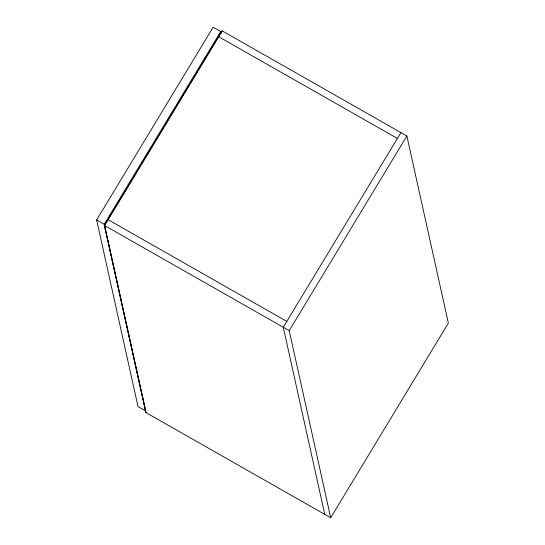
<?xml version="1.0" encoding="UTF-8"?>
<svg xmlns="http://www.w3.org/2000/svg" width="545" height="545" viewBox="0 0 545 545"><rect width="100%" height="100%" fill="white"/><g stroke="black" fill="none" stroke-linecap="round" stroke-linejoin="round"><path stroke-width="0.82" d="M220.718 31.569L104.231 224.254L145.604 410.869L138.014 406.55L96.642 219.935L213.122 27.25L220.718 31.569L221.086 33.231M104.381 225.426L222.04 30.793L406.877 135.998L448.358 323.124L330.699 517.75L145.862 412.545L104.381 225.426L289.218 330.624L330.699 517.75M222.237 30.908L104.579 225.535L146.06 412.66M400.936 132.612L283.277 327.245L324.759 514.371M289.218 330.624L406.877 135.998M218.511 36.631L397.4 138.457M107.91 219.587L286.806 321.407M96.642 219.935L104.231 224.254"/></g></svg>
